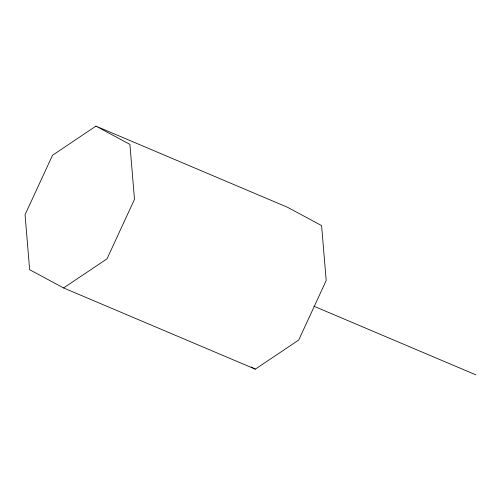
<?xml version="1.0" encoding="UTF-8"?>
<svg xmlns="http://www.w3.org/2000/svg" width="501" height="501" viewBox="0 0 501 501"><rect width="100%" height="100%" fill="white"/><g stroke="black" fill="none" stroke-linecap="round" stroke-linejoin="round"><path stroke-width="0.75" d="M95.941 126.127L52.511 155.272L25.05 214.741L29.647 269.701L63.602 287.95L255.303 369.162L298.734 340.016L326.195 280.547L321.598 225.588L287.637 207.339L95.941 126.127L129.897 144.376L134.493 199.335L107.032 258.804L63.602 287.95M313.952 306.243L475.95 374.873M251.226 366.97L255.303 369.162"/></g></svg>
